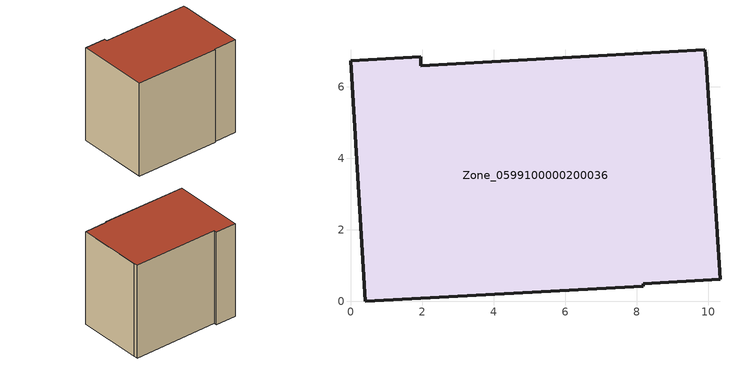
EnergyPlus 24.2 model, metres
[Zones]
Zone_0599100000200036
 floor ground (C_G): 0,6.72 1.96,6.84 1.97,6.58 9.9,7.03 9.95,6.65 10.33,0.62 8.18,0.49 8.18,0.42 0.41,0 z0
 wall outside (C_F): 1.96,6.84 0,6.72 0.41,0 8.18,0.42 8.18,0.49 10.33,0.62 9.95,6.65 9.9,7.03 1.97,6.58 1.96,6.84 z0:8.81
 roof outside (C_R): 0,6.72 0.41,0 8.18,0.42 8.18,0.49 10.33,0.62 9.95,6.65 9.9,7.03 1.97,6.58 1.96,6.84 z8.81
[BUILDING]
Pand.0599100000200036: North Axis=0; Terrain=City; Loads Convergence Tolerance Value=0.04; Temperature Convergence Tolerance Value=0.4; Solar Distribution=FullExterior; Maximum Number of Warmup Days=25; Minimum Number of Warmup Days=1
[Site:Location]
Rotterdam.The.Hague.AP_ZH_NLD Design_Conditions: Latitude=51.96; Longitude=4.45; Time Zone=1; Elevation=-4.5
[SITE:GROUNDTEMPERATURE:BUILDINGSURFACE]
18, 18, 18, 18, 18, 18, 18, 18, 18, 18, 18, 18
[MATERIAL] Thermal Absorptance=0.9; Solar Absorptance=0.7; Visible Absorptance=0.7
Name | Roughness | Thickness | Conductivity | Density | Specific Heat
G.TI.1946-1964 | MediumSmooth | 0.15 | 1 | 540 | 1210
F.TI.1946-1964 | Rough | 0.3 | 0.857143 | 1920 | 840
R.TI.1946-1964 | MediumRough | 0.2 | 0.277778 | 1500 | 1000
[CONSTRUCTION]
C_G: G.TI.1946-1964
C_F: F.TI.1946-1964
C_R: R.TI.1946-1964
[ZONE]
Zone_0599100000200036: Type=1; Multiplier=1; Ceiling Height=Autocalculate; Volume=Autocalculate; Floor Area=autocalculate; Part of Total Floor Area=Yes
[ZONEINFILTRATION:DESIGNFLOWRATE]
Infil_Zone_0599100000200036: Zone or ZoneList or Space or SpaceList=Zone_0599100000200036; Schedule=AlwaysOn; Design Flow Rate Calculation Method=Flow/Area; Flow Rate per Floor Area=0.003; Constant Term Coefficient=1; Temperature Term Coefficient=0; Velocity Term Coefficient=0; Velocity Squared Term Coefficient=0
[HVACTEMPLATE:ZONE:IDEALLOADSAIRSYSTEM]
Zone_0599100000200036: Maximum Heating Supply Air Temperature=50; Minimum Cooling Supply Air Temperature=13; Maximum Heating Supply Air Humidity Ratio=0.0156; Minimum Cooling Supply Air Humidity Ratio=0.0077; Heating Limit=NoLimit; Cooling Limit=NoLimit; Dehumidification Control Type=ConstantSensibleHeatRatio; Cooling Sensible Heat Ratio=0.7; Dehumidification Setpoint=60; Humidification Control Type=None; Humidification Setpoint=30; Outdoor Air Method=None; Outdoor Air Flow Rate per Person=0.00944; Outdoor Air Flow Rate per Zone Floor Area=0; Outdoor Air Flow Rate per Zone=0; Demand Controlled Ventilation Type=None; Outdoor Air Economizer Type=NoEconomizer; Heat Recovery Type=None; Sensible Heat Recovery Effectiveness=0.7; Latent Heat Recovery Effectiveness=0.65
[ZONECONTROL:THERMOSTAT]
ThermostatControl_Zone_0599100000200036: Zone or ZoneList=Zone_0599100000200036; Control Type Schedule=DualSetpointControlType; Control 1=Thermostat_Zone_0599100000200036; Temperature Difference Between Cutout And Setpoint=0
[THERMOSTATSETPOINT:DUALSETPOINT]
Thermostat_Zone_0599100000200036: Heating Setpoint Temperature Schedule=HeatingSetpoint_Zone_0599100000200036; Cooling Setpoint Temperature Schedule=CoolingSetpoint_Zone_0599100000200036
[SCHEDULE:COMPACT]
HeatingSetpoint_Zone_0599100000200036: Through: 12/31, For: AllDays, Until: 24:00, 21
CoolingSetpoint_Zone_0599100000200036: Through: 12/31, For: AllDays, Until: 24:00, 24
DualSetpointControlType: Through: 12/31, For: AllDays, Until: 24:00, 4
AlwaysOn: Through: 12/31, For: AllDays, Until: 24:00, 1
